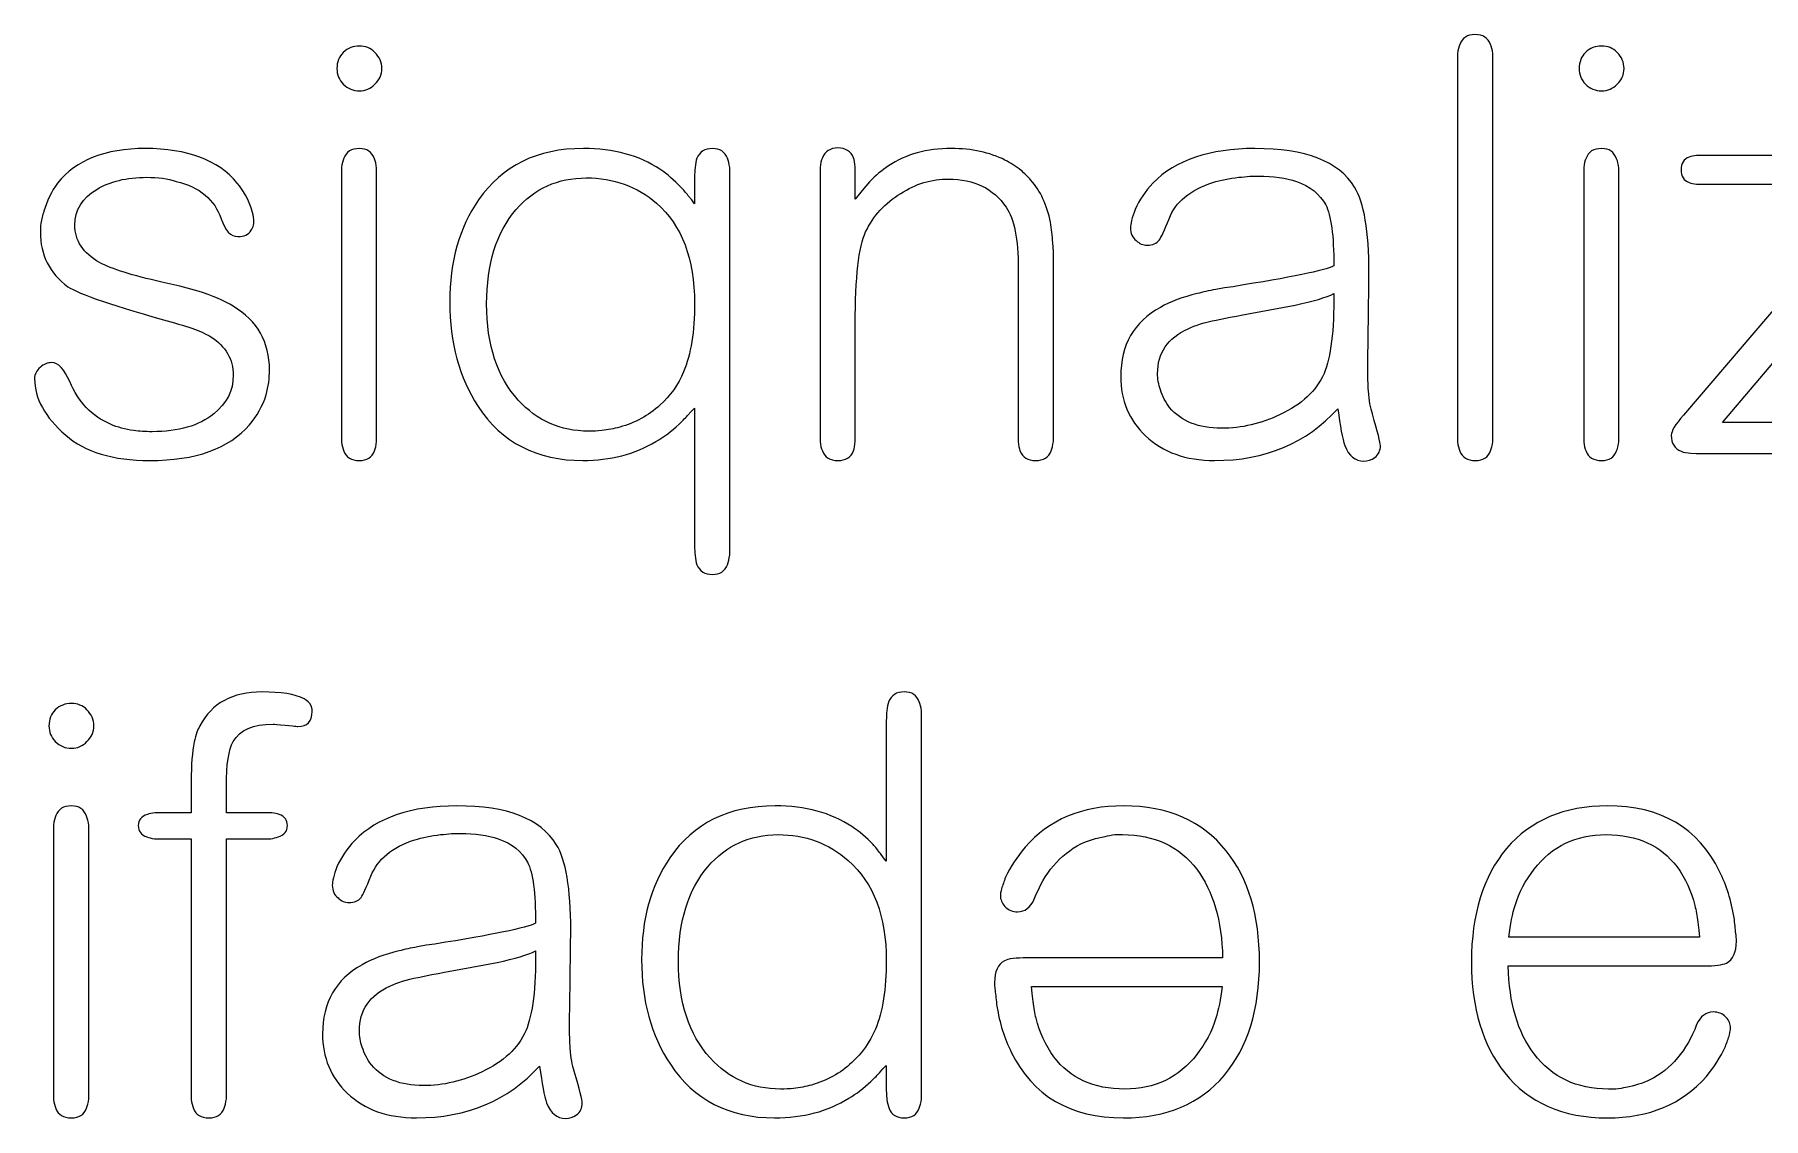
# Model space of a CAD drawing. Header units: centimetres. Extents: x -18.6 to 18.8, y -13 to 11.8.
# Drawn here: x 2.371 to 3.718, y 4.192 to 5.037 of the extents above; entities that cross this region are included whole.
import ezdxf

# ---------------------------------------------------------------- set-up
doc = ezdxf.new("R2010")
doc.units = ezdxf.units.CM
doc.header["$MEASUREMENT"] = 0
doc.layers.add('Layer 1', color=7, linetype='Continuous')

msp = doc.modelspace()

# ---------------------------------------------------------------- linework, layer by layer
at = {"layer": 'Layer 1', "color": 250}
for points, knots in [([(2.6415, 5.01072), (2.6415, 5.00593), (2.6397, 5.00189), (2.63611, 4.9986), (2.63282, 4.99501), (2.62878, 4.99321), (2.62399, 4.99321), (2.61921, 4.99321), (2.61502, 4.99501), (2.61143, 4.9986), (2.60813, 5.00189), (2.60649, 5.00593), (2.60649, 5.01072), (2.60649, 5.0158), (2.60813, 5.01999), (2.61143, 5.02329), (2.61502, 5.02658), (2.61921, 5.02822), (2.62399, 5.02822), (2.62878, 5.02822), (2.63282, 5.02658), (2.63611, 5.02329), (2.6397, 5.01969), (2.6415, 5.01551), (2.6415, 5.01072)], [0, 0, 0, 0, 0.125, 0.125, 0.125, 0.25, 0.25, 0.25, 0.375, 0.375, 0.375, 0.5, 0.5, 0.5, 0.625, 0.625, 0.625, 0.75, 0.75, 0.75, 0.875, 0.875, 0.875, 1, 1, 1, 1]), ([(3.50735, 4.71986), (3.50705, 4.71686), (3.50645, 4.71447), (3.50555, 4.71267), (3.50376, 4.70759), (3.49987, 4.70504), (3.49388, 4.70504), (3.4876, 4.70504), (3.48356, 4.70744), (3.48177, 4.71223), (3.48087, 4.71432), (3.48027, 4.71671), (3.47997, 4.71941), (3.47997, 4.71941), (3.47997, 5.02239), (3.47997, 5.02239), (3.48027, 5.02538), (3.48087, 5.02777), (3.48177, 5.02957), (3.48356, 5.03466), (3.48745, 5.0372), (3.49344, 5.0372), (3.49972, 5.0372), (3.50376, 5.03466), (3.50555, 5.02957), (3.50645, 5.02777), (3.50705, 5.02538), (3.50735, 5.02239), (3.50735, 5.02239), (3.50735, 4.71986), (3.50735, 4.71986)], [0, 0, 0, 0, 0.1, 0.1, 0.1, 0.2, 0.2, 0.2, 0.3, 0.3, 0.3, 0.4, 0.4, 0.4, 0.5, 0.5, 0.5, 0.6, 0.6, 0.6, 0.7, 0.7, 0.7, 0.8, 0.8, 0.8, 0.9, 0.9, 0.9, 1, 1, 1, 1]), ([(3.60969, 5.01072), (3.60969, 5.00593), (3.60789, 5.00189), (3.6043, 4.9986), (3.60101, 4.99501), (3.59697, 4.99321), (3.59218, 4.99321), (3.5874, 4.99321), (3.58321, 4.99501), (3.57962, 4.9986), (3.57632, 5.00189), (3.57468, 5.00593), (3.57468, 5.01072), (3.57468, 5.0158), (3.57632, 5.01999), (3.57962, 5.02329), (3.58321, 5.02658), (3.5874, 5.02822), (3.59218, 5.02822), (3.59697, 5.02822), (3.60101, 5.02658), (3.6043, 5.02329), (3.60789, 5.01969), (3.60969, 5.01551), (3.60969, 5.01072)], [0, 0, 0, 0, 0.125, 0.125, 0.125, 0.25, 0.25, 0.25, 0.375, 0.375, 0.375, 0.5, 0.5, 0.5, 0.625, 0.625, 0.625, 0.75, 0.75, 0.75, 0.875, 0.875, 0.875, 1, 1, 1, 1]), ([(2.55397, 4.77551), (2.55397, 4.76923), (2.55307, 4.7628), (2.55128, 4.75621), (2.54859, 4.74754), (2.54425, 4.73976), (2.53826, 4.73287), (2.5224, 4.71432), (2.49652, 4.70504), (2.46061, 4.70504), (2.43188, 4.70504), (2.41004, 4.71163), (2.39508, 4.72479), (2.37892, 4.73886), (2.37084, 4.75352), (2.37084, 4.76878), (2.37084, 4.77237), (2.37233, 4.77537), (2.37533, 4.77776), (2.37802, 4.78015), (2.38101, 4.78135), (2.3843, 4.78135), (2.38939, 4.78135), (2.39403, 4.77641), (2.39822, 4.76654), (2.4048, 4.75068), (2.41542, 4.73961), (2.43009, 4.73332), (2.43547, 4.73093), (2.44146, 4.72928), (2.44804, 4.72838), (2.45253, 4.72779), (2.45732, 4.72749), (2.4624, 4.72749), (2.48305, 4.72749), (2.49906, 4.73212), (2.51043, 4.7414), (2.52061, 4.74948), (2.52569, 4.75951), (2.52569, 4.77147), (2.52569, 4.78404), (2.51986, 4.79407), (2.50819, 4.80155), (2.504, 4.80394), (2.49906, 4.80619), (2.49338, 4.80828), (2.49338, 4.80828), (2.48619, 4.81053), (2.48619, 4.81053), (2.48619, 4.81053), (2.48305, 4.81142), (2.48305, 4.81142), (2.48305, 4.81142), (2.47991, 4.81232), (2.47991, 4.81232), (2.43263, 4.82549), (2.40495, 4.83491), (2.39687, 4.8406), (2.38251, 4.85107), (2.37533, 4.86529), (2.37533, 4.88324), (2.37533, 4.88534), (2.37548, 4.88758), (2.37578, 4.88997), (2.37637, 4.89327), (2.37712, 4.89641), (2.37802, 4.8994), (2.38041, 4.90748), (2.384, 4.91481), (2.38879, 4.92139), (2.40316, 4.93935), (2.4259, 4.94833), (2.45702, 4.94833), (2.48994, 4.94833), (2.51387, 4.93935), (2.52884, 4.92139), (2.53362, 4.91541), (2.53721, 4.90898), (2.53961, 4.90209), (2.54051, 4.8997), (2.54111, 4.89731), (2.5414, 4.89491), (2.5414, 4.89491), (2.54185, 4.89267), (2.54185, 4.89267), (2.54185, 4.89267), (2.54185, 4.88997), (2.54185, 4.88997), (2.54185, 4.88997), (2.5414, 4.88863), (2.5414, 4.88863), (2.54111, 4.88713), (2.54051, 4.88578), (2.53961, 4.88459), (2.53751, 4.8813), (2.53407, 4.87965), (2.52929, 4.87965), (2.5236, 4.87965), (2.51926, 4.88429), (2.51627, 4.89356), (2.51118, 4.90853), (2.49951, 4.91825), (2.48126, 4.92274), (2.47467, 4.92484), (2.46704, 4.92588), (2.45837, 4.92588), (2.44251, 4.92588), (2.42949, 4.92274), (2.41931, 4.91646), (2.40794, 4.90957), (2.40226, 4.9003), (2.40226, 4.88863), (2.40226, 4.87636), (2.40869, 4.86663), (2.42156, 4.85945), (2.43084, 4.85436), (2.44699, 4.84928), (2.47004, 4.84419), (2.47004, 4.84419), (2.48395, 4.84105), (2.48395, 4.84105), (2.48395, 4.84105), (2.49831, 4.83701), (2.49831, 4.83701), (2.50939, 4.83372), (2.51851, 4.82983), (2.52569, 4.82534), (2.54455, 4.81397), (2.55397, 4.79736), (2.55397, 4.77551)], [0, 0, 0, 0, 0.0232558, 0.0232558, 0.0232558, 0.0465116, 0.0465116, 0.0465116, 0.0697674, 0.0697674, 0.0697674, 0.0930233, 0.0930233, 0.0930233, 0.1162791, 0.1162791, 0.1162791, 0.1395349, 0.1395349, 0.1395349, 0.1627907, 0.1627907, 0.1627907, 0.1860465, 0.1860465, 0.1860465, 0.2093023, 0.2093023, 0.2093023, 0.2325581, 0.2325581, 0.2325581, 0.255814, 0.255814, 0.255814, 0.2790698, 0.2790698, 0.2790698, 0.3023256, 0.3023256, 0.3023256, 0.3255814, 0.3255814, 0.3255814, 0.3488372, 0.3488372, 0.3488372, 0.372093, 0.372093, 0.372093, 0.3953488, 0.3953488, 0.3953488, 0.4186047, 0.4186047, 0.4186047, 0.4418605, 0.4418605, 0.4418605, 0.4651163, 0.4651163, 0.4651163, 0.4883721, 0.4883721, 0.4883721, 0.5116279, 0.5116279, 0.5116279, 0.5348837, 0.5348837, 0.5348837, 0.5581395, 0.5581395, 0.5581395, 0.5813953, 0.5813953, 0.5813953, 0.6046512, 0.6046512, 0.6046512, 0.627907, 0.627907, 0.627907, 0.6511628, 0.6511628, 0.6511628, 0.6744186, 0.6744186, 0.6744186, 0.6976744, 0.6976744, 0.6976744, 0.7209302, 0.7209302, 0.7209302, 0.744186, 0.744186, 0.744186, 0.7674419, 0.7674419, 0.7674419, 0.7906977, 0.7906977, 0.7906977, 0.8139535, 0.8139535, 0.8139535, 0.8372093, 0.8372093, 0.8372093, 0.8604651, 0.8604651, 0.8604651, 0.8837209, 0.8837209, 0.8837209, 0.9069767, 0.9069767, 0.9069767, 0.9302326, 0.9302326, 0.9302326, 0.9534884, 0.9534884, 0.9534884, 0.9767442, 0.9767442, 0.9767442, 1, 1, 1, 1]), ([(2.63746, 4.71986), (2.63716, 4.71686), (2.63656, 4.71447), (2.63566, 4.71267), (2.63387, 4.70759), (2.62998, 4.70504), (2.62399, 4.70504), (2.61771, 4.70504), (2.61367, 4.70744), (2.61188, 4.71223), (2.61098, 4.71432), (2.61038, 4.71671), (2.61008, 4.71941), (2.61008, 4.71941), (2.61008, 4.93351), (2.61008, 4.93351), (2.61038, 4.93651), (2.61098, 4.9389), (2.61188, 4.9407), (2.61367, 4.94578), (2.61771, 4.94833), (2.62399, 4.94833), (2.62998, 4.94833), (2.63387, 4.94563), (2.63566, 4.94025), (2.63656, 4.93845), (2.63716, 4.93606), (2.63746, 4.93306), (2.63746, 4.93306), (2.63746, 4.71986), (2.63746, 4.71986)], [0, 0, 0, 0, 0.1, 0.1, 0.1, 0.2, 0.2, 0.2, 0.3, 0.3, 0.3, 0.4, 0.4, 0.4, 0.5, 0.5, 0.5, 0.6, 0.6, 0.6, 0.7, 0.7, 0.7, 0.8, 0.8, 0.8, 0.9, 0.9, 0.9, 1, 1, 1, 1]), ([(2.88523, 4.92543), (2.88523, 4.92873), (2.88538, 4.93142), (2.88568, 4.93351), (2.88598, 4.93651), (2.88643, 4.9389), (2.88703, 4.9407), (2.88912, 4.94578), (2.89316, 4.94833), (2.89915, 4.94833), (2.90513, 4.94833), (2.90902, 4.94578), (2.91082, 4.9407), (2.91171, 4.9389), (2.91231, 4.93651), (2.91261, 4.93351), (2.91261, 4.93351), (2.91261, 4.63143), (2.91261, 4.63143), (2.91231, 4.62844), (2.91171, 4.62589), (2.91082, 4.6238), (2.90902, 4.61871), (2.90513, 4.61617), (2.89915, 4.61617), (2.89316, 4.61617), (2.88912, 4.61871), (2.88703, 4.6238), (2.88643, 4.6256), (2.88598, 4.62799), (2.88568, 4.63098), (2.88538, 4.63308), (2.88523, 4.63577), (2.88523, 4.63906), (2.88523, 4.63906), (2.88523, 4.74589), (2.88523, 4.74589), (2.88523, 4.74589), (2.88254, 4.7432), (2.88254, 4.7432), (2.88254, 4.7432), (2.87984, 4.74005), (2.87984, 4.74005), (2.87745, 4.73766), (2.87521, 4.73542), (2.87311, 4.73332), (2.86743, 4.72794), (2.86144, 4.72345), (2.85516, 4.71986), (2.8387, 4.70998), (2.8197, 4.70504), (2.79815, 4.70504), (2.76224, 4.70504), (2.73501, 4.71911), (2.71646, 4.74724), (2.7018, 4.76968), (2.69447, 4.79676), (2.69447, 4.82848), (2.69447, 4.8602), (2.70195, 4.88683), (2.71691, 4.90838), (2.73546, 4.93501), (2.76269, 4.94833), (2.7986, 4.94833), (2.82224, 4.94833), (2.84214, 4.94294), (2.8583, 4.93217), (2.86398, 4.92828), (2.86937, 4.92364), (2.87446, 4.91825), (2.87655, 4.91616), (2.8785, 4.91391), (2.88029, 4.91152), (2.88029, 4.91152), (2.88299, 4.90838), (2.88299, 4.90838), (2.88299, 4.90838), (2.88523, 4.90524), (2.88523, 4.90524), (2.88523, 4.90524), (2.88523, 4.92543), (2.88523, 4.92543)], [0, 0, 0, 0, 0.037037, 0.037037, 0.037037, 0.0740741, 0.0740741, 0.0740741, 0.1111111, 0.1111111, 0.1111111, 0.1481481, 0.1481481, 0.1481481, 0.1851852, 0.1851852, 0.1851852, 0.2222222, 0.2222222, 0.2222222, 0.2592593, 0.2592593, 0.2592593, 0.2962963, 0.2962963, 0.2962963, 0.3333333, 0.3333333, 0.3333333, 0.3703704, 0.3703704, 0.3703704, 0.4074074, 0.4074074, 0.4074074, 0.4444444, 0.4444444, 0.4444444, 0.4814815, 0.4814815, 0.4814815, 0.5185185, 0.5185185, 0.5185185, 0.5555556, 0.5555556, 0.5555556, 0.5925926, 0.5925926, 0.5925926, 0.6296296, 0.6296296, 0.6296296, 0.6666667, 0.6666667, 0.6666667, 0.7037037, 0.7037037, 0.7037037, 0.7407407, 0.7407407, 0.7407407, 0.7777778, 0.7777778, 0.7777778, 0.8148148, 0.8148148, 0.8148148, 0.8518519, 0.8518519, 0.8518519, 0.8888889, 0.8888889, 0.8888889, 0.9259259, 0.9259259, 0.9259259, 0.962963, 0.962963, 0.962963, 1, 1, 1, 1]), ([(3.16487, 4.71986), (3.16457, 4.71686), (3.16397, 4.71447), (3.16308, 4.71267), (3.16128, 4.70759), (3.15724, 4.70504), (3.15096, 4.70504), (3.14497, 4.70504), (3.14093, 4.70759), (3.13884, 4.71267), (3.13824, 4.71447), (3.13779, 4.71686), (3.13749, 4.71986), (3.13749, 4.71986), (3.13749, 4.85496), (3.13749, 4.85496), (3.13749, 4.87771), (3.13435, 4.89356), (3.12807, 4.90254), (3.11819, 4.9172), (3.10323, 4.92454), (3.08318, 4.92454), (3.07001, 4.92454), (3.05759, 4.9208), (3.04592, 4.91331), (3.03365, 4.90583), (3.02453, 4.89581), (3.01854, 4.88324), (3.01316, 4.87187), (3.01046, 4.84793), (3.01046, 4.81142), (3.01046, 4.81142), (3.01046, 4.71986), (3.01046, 4.71986), (3.01016, 4.71686), (3.00972, 4.71447), (3.00912, 4.71267), (3.00702, 4.70759), (3.00298, 4.70504), (2.997, 4.70504), (2.99071, 4.70504), (2.98667, 4.70759), (2.98488, 4.71267), (2.98398, 4.71447), (2.98338, 4.71686), (2.98308, 4.71986), (2.98308, 4.71986), (2.98308, 4.93351), (2.98308, 4.93351), (2.98338, 4.93651), (2.98398, 4.93905), (2.98488, 4.94114), (2.98697, 4.94623), (2.99101, 4.94877), (2.997, 4.94877), (3.00298, 4.94877), (3.00702, 4.94623), (3.00912, 4.94114), (3.00972, 4.93935), (3.01016, 4.93695), (3.01046, 4.93396), (3.01046, 4.93396), (3.01046, 4.90883), (3.01046, 4.90883), (3.01046, 4.90883), (3.01585, 4.91556), (3.01585, 4.91556), (3.01585, 4.91556), (3.02169, 4.92229), (3.02169, 4.92229), (3.02647, 4.92738), (3.03141, 4.93157), (3.0365, 4.93486), (3.04996, 4.94384), (3.06627, 4.94833), (3.08542, 4.94833), (3.10128, 4.94833), (3.1152, 4.94533), (3.12717, 4.93935), (3.13166, 4.93695), (3.13585, 4.93426), (3.13974, 4.93127), (3.14243, 4.92888), (3.14497, 4.92633), (3.14737, 4.92364), (3.15485, 4.91526), (3.15993, 4.90434), (3.16263, 4.89087), (3.16353, 4.88578), (3.16412, 4.8804), (3.16442, 4.87471), (3.16442, 4.87471), (3.16487, 4.86798), (3.16487, 4.86798), (3.16487, 4.86798), (3.16487, 4.71986), (3.16487, 4.71986)], [0, 0, 0, 0, 0.03125, 0.03125, 0.03125, 0.0625, 0.0625, 0.0625, 0.09375, 0.09375, 0.09375, 0.125, 0.125, 0.125, 0.15625, 0.15625, 0.15625, 0.1875, 0.1875, 0.1875, 0.21875, 0.21875, 0.21875, 0.25, 0.25, 0.25, 0.28125, 0.28125, 0.28125, 0.3125, 0.3125, 0.3125, 0.34375, 0.34375, 0.34375, 0.375, 0.375, 0.375, 0.40625, 0.40625, 0.40625, 0.4375, 0.4375, 0.4375, 0.46875, 0.46875, 0.46875, 0.5, 0.5, 0.5, 0.53125, 0.53125, 0.53125, 0.5625, 0.5625, 0.5625, 0.59375, 0.59375, 0.59375, 0.625, 0.625, 0.625, 0.65625, 0.65625, 0.65625, 0.6875, 0.6875, 0.6875, 0.71875, 0.71875, 0.71875, 0.75, 0.75, 0.75, 0.78125, 0.78125, 0.78125, 0.8125, 0.8125, 0.8125, 0.84375, 0.84375, 0.84375, 0.875, 0.875, 0.875, 0.90625, 0.90625, 0.90625, 0.9375, 0.9375, 0.9375, 0.96875, 0.96875, 0.96875, 1, 1, 1, 1]), ([(3.38347, 4.85676), (3.38347, 4.8804), (3.38137, 4.89626), (3.37718, 4.90434), (3.37269, 4.91272), (3.36506, 4.91885), (3.35429, 4.92274), (3.34621, 4.92543), (3.33634, 4.92678), (3.32467, 4.92678), (3.32467, 4.92678), (3.31793, 4.92678), (3.31793, 4.92678), (3.31524, 4.92648), (3.3124, 4.92618), (3.3094, 4.92588), (3.30192, 4.92499), (3.29519, 4.92364), (3.28921, 4.92184), (3.27155, 4.91616), (3.26018, 4.90673), (3.25509, 4.89356), (3.2515, 4.88459), (3.24896, 4.87905), (3.24746, 4.87696), (3.24537, 4.87426), (3.24222, 4.87292), (3.23804, 4.87292), (3.23474, 4.87292), (3.2319, 4.87411), (3.22951, 4.87651), (3.22651, 4.8789), (3.22502, 4.88219), (3.22502, 4.88638), (3.22502, 4.88788), (3.22532, 4.88982), (3.22592, 4.89222), (3.22651, 4.89491), (3.22741, 4.89775), (3.22861, 4.90075), (3.2319, 4.90823), (3.23654, 4.91511), (3.24252, 4.92139), (3.26018, 4.93935), (3.28666, 4.94833), (3.32197, 4.94833), (3.36147, 4.94833), (3.38736, 4.9383), (3.39962, 4.91825), (3.40711, 4.90628), (3.41085, 4.88399), (3.41085, 4.85137), (3.41085, 4.84748), (3.4107, 4.83506), (3.4104, 4.81412), (3.4101, 4.79317), (3.40995, 4.7809), (3.40995, 4.77731), (3.40995, 4.77043), (3.4101, 4.76444), (3.4104, 4.75936), (3.411, 4.75187), (3.41204, 4.74589), (3.41354, 4.7414), (3.41773, 4.72704), (3.41982, 4.71881), (3.41982, 4.71671), (3.41982, 4.71282), (3.41833, 4.70968), (3.41533, 4.70729), (3.41264, 4.70549), (3.4098, 4.70459), (3.40681, 4.70459), (3.40022, 4.70459), (3.39529, 4.70863), (3.39199, 4.71671), (3.3902, 4.7221), (3.3884, 4.73168), (3.38661, 4.74544), (3.36207, 4.71851), (3.33005, 4.70504), (3.29055, 4.70504), (3.26811, 4.70504), (3.25015, 4.71148), (3.23669, 4.72434), (3.22382, 4.73661), (3.21739, 4.75202), (3.21739, 4.77058), (3.21739, 4.79511), (3.22771, 4.81307), (3.24836, 4.82444), (3.25614, 4.82893), (3.26571, 4.83252), (3.27709, 4.83521), (3.28128, 4.83641), (3.28606, 4.83746), (3.29145, 4.83836), (3.29145, 4.83836), (3.29818, 4.8397), (3.29818, 4.8397), (3.29818, 4.8397), (3.30492, 4.8406), (3.30492, 4.8406), (3.3501, 4.84778), (3.37628, 4.85317), (3.38347, 4.85676)], [0, 0, 0, 0, 0.0285714, 0.0285714, 0.0285714, 0.0571429, 0.0571429, 0.0571429, 0.0857143, 0.0857143, 0.0857143, 0.1142857, 0.1142857, 0.1142857, 0.1428571, 0.1428571, 0.1428571, 0.1714286, 0.1714286, 0.1714286, 0.2, 0.2, 0.2, 0.2285714, 0.2285714, 0.2285714, 0.2571429, 0.2571429, 0.2571429, 0.2857143, 0.2857143, 0.2857143, 0.3142857, 0.3142857, 0.3142857, 0.3428571, 0.3428571, 0.3428571, 0.3714286, 0.3714286, 0.3714286, 0.4, 0.4, 0.4, 0.4285714, 0.4285714, 0.4285714, 0.4571429, 0.4571429, 0.4571429, 0.4857143, 0.4857143, 0.4857143, 0.5142857, 0.5142857, 0.5142857, 0.5428571, 0.5428571, 0.5428571, 0.5714286, 0.5714286, 0.5714286, 0.6, 0.6, 0.6, 0.6285714, 0.6285714, 0.6285714, 0.6571429, 0.6571429, 0.6571429, 0.6857143, 0.6857143, 0.6857143, 0.7142857, 0.7142857, 0.7142857, 0.7428571, 0.7428571, 0.7428571, 0.7714286, 0.7714286, 0.7714286, 0.8, 0.8, 0.8, 0.8285714, 0.8285714, 0.8285714, 0.8571429, 0.8571429, 0.8571429, 0.8857143, 0.8857143, 0.8857143, 0.9142857, 0.9142857, 0.9142857, 0.9428571, 0.9428571, 0.9428571, 0.9714286, 0.9714286, 0.9714286, 1, 1, 1, 1]), ([(3.60565, 4.71986), (3.60535, 4.71686), (3.60475, 4.71447), (3.60385, 4.71267), (3.60206, 4.70759), (3.59817, 4.70504), (3.59218, 4.70504), (3.5859, 4.70504), (3.58186, 4.70744), (3.58007, 4.71223), (3.57917, 4.71432), (3.57857, 4.71671), (3.57827, 4.71941), (3.57827, 4.71941), (3.57827, 4.93351), (3.57827, 4.93351), (3.57857, 4.93651), (3.57917, 4.9389), (3.58007, 4.9407), (3.58186, 4.94578), (3.5859, 4.94833), (3.59218, 4.94833), (3.59817, 4.94833), (3.60206, 4.94563), (3.60385, 4.94025), (3.60475, 4.93845), (3.60535, 4.93606), (3.60565, 4.93306), (3.60565, 4.93306), (3.60565, 4.71986), (3.60565, 4.71986)], [0, 0, 0, 0, 0.1, 0.1, 0.1, 0.2, 0.2, 0.2, 0.3, 0.3, 0.3, 0.4, 0.4, 0.4, 0.5, 0.5, 0.5, 0.6, 0.6, 0.6, 0.7, 0.7, 0.7, 0.8, 0.8, 0.8, 0.9, 0.9, 0.9, 1, 1, 1, 1]), ([(3.66625, 4.9205), (3.66385, 4.9208), (3.66191, 4.92124), (3.66041, 4.92184), (3.65622, 4.92334), (3.65413, 4.92663), (3.65413, 4.93172), (3.65413, 4.93681), (3.65622, 4.9401), (3.66041, 4.94159), (3.66191, 4.94219), (3.66385, 4.94264), (3.66625, 4.94294), (3.66625, 4.94294), (3.82245, 4.94294), (3.82245, 4.94294), (3.83352, 4.94294), (3.84055, 4.94144), (3.84355, 4.93845), (3.84504, 4.93725), (3.84624, 4.93576), (3.84714, 4.93396), (3.84774, 4.93217), (3.84803, 4.93052), (3.84803, 4.92902), (3.84803, 4.92603), (3.84459, 4.92065), (3.83771, 4.91287), (3.83771, 4.91287), (3.68644, 4.73467), (3.68644, 4.73467), (3.68644, 4.73467), (3.84085, 4.73467), (3.84085, 4.73467), (3.84085, 4.73467), (3.84759, 4.73422), (3.84759, 4.73422), (3.85028, 4.73422), (3.85252, 4.73377), (3.85432, 4.73287), (3.85851, 4.73108), (3.8606, 4.72764), (3.8606, 4.72255), (3.8606, 4.71716), (3.85851, 4.71357), (3.85432, 4.71178), (3.85252, 4.71118), (3.85028, 4.71073), (3.84759, 4.71043), (3.84759, 4.71043), (3.6658, 4.71043), (3.6658, 4.71043), (3.6658, 4.71043), (3.66176, 4.71088), (3.66176, 4.71088), (3.65877, 4.71088), (3.65622, 4.71133), (3.65413, 4.71223), (3.64904, 4.71432), (3.6465, 4.71851), (3.6465, 4.72479), (3.6465, 4.72779), (3.64964, 4.73302), (3.65592, 4.7405), (3.65592, 4.7405), (3.80988, 4.9205), (3.80988, 4.9205), (3.80988, 4.9205), (3.66625, 4.9205), (3.66625, 4.9205)], [0, 0, 0, 0, 0.0434783, 0.0434783, 0.0434783, 0.0869565, 0.0869565, 0.0869565, 0.1304348, 0.1304348, 0.1304348, 0.173913, 0.173913, 0.173913, 0.2173913, 0.2173913, 0.2173913, 0.2608696, 0.2608696, 0.2608696, 0.3043478, 0.3043478, 0.3043478, 0.3478261, 0.3478261, 0.3478261, 0.3913043, 0.3913043, 0.3913043, 0.4347826, 0.4347826, 0.4347826, 0.4782609, 0.4782609, 0.4782609, 0.5217391, 0.5217391, 0.5217391, 0.5652174, 0.5652174, 0.5652174, 0.6086957, 0.6086957, 0.6086957, 0.6521739, 0.6521739, 0.6521739, 0.6956522, 0.6956522, 0.6956522, 0.7391304, 0.7391304, 0.7391304, 0.7826087, 0.7826087, 0.7826087, 0.826087, 0.826087, 0.826087, 0.8695652, 0.8695652, 0.8695652, 0.9130435, 0.9130435, 0.9130435, 0.9565217, 0.9565217, 0.9565217, 1, 1, 1, 1]), ([(2.72319, 4.82713), (2.72319, 4.79511), (2.73142, 4.77013), (2.74788, 4.75217), (2.76254, 4.73602), (2.7808, 4.72794), (2.80264, 4.72794), (2.80623, 4.72794), (2.80967, 4.72809), (2.81296, 4.72838), (2.81775, 4.72898), (2.82239, 4.72988), (2.82688, 4.73108), (2.83885, 4.73437), (2.84932, 4.74005), (2.8583, 4.74813), (2.86638, 4.75562), (2.87251, 4.76429), (2.8767, 4.77417), (2.88239, 4.78793), (2.88523, 4.80574), (2.88523, 4.82758), (2.88523, 4.86229), (2.87536, 4.88833), (2.85561, 4.90568), (2.84034, 4.91885), (2.82209, 4.92543), (2.80085, 4.92543), (2.7787, 4.92543), (2.76045, 4.9172), (2.74608, 4.90075), (2.73082, 4.88279), (2.72319, 4.85825), (2.72319, 4.82713)], [0, 0, 0, 0, 0.0909091, 0.0909091, 0.0909091, 0.1818182, 0.1818182, 0.1818182, 0.2727273, 0.2727273, 0.2727273, 0.3636364, 0.3636364, 0.3636364, 0.4545455, 0.4545455, 0.4545455, 0.5454545, 0.5454545, 0.5454545, 0.6363636, 0.6363636, 0.6363636, 0.7272727, 0.7272727, 0.7272727, 0.8181818, 0.8181818, 0.8181818, 0.9090909, 0.9090909, 0.9090909, 1, 1, 1, 1]), ([(3.38347, 4.83521), (3.37748, 4.83222), (3.36746, 4.82923), (3.35339, 4.82624), (3.35339, 4.82624), (3.34352, 4.82444), (3.34352, 4.82444), (3.34352, 4.82444), (3.33364, 4.82264), (3.33364, 4.82264), (3.33364, 4.82264), (3.31255, 4.81861), (3.31255, 4.81861), (3.31255, 4.81861), (3.30761, 4.81771), (3.30761, 4.81771), (3.30761, 4.81771), (3.30267, 4.81681), (3.30267, 4.81681), (3.30267, 4.81681), (3.2919, 4.81457), (3.2919, 4.81457), (3.28292, 4.81277), (3.27559, 4.81053), (3.2699, 4.80783), (3.25404, 4.80065), (3.24611, 4.78898), (3.24611, 4.77282), (3.24611, 4.76863), (3.24686, 4.76444), (3.24836, 4.76025), (3.24986, 4.75517), (3.25225, 4.75053), (3.25554, 4.74634), (3.26452, 4.73557), (3.27798, 4.73018), (3.29594, 4.73018), (3.3115, 4.73018), (3.32676, 4.73377), (3.34172, 4.74095), (3.35848, 4.74873), (3.36985, 4.75936), (3.37584, 4.77282), (3.38122, 4.78569), (3.38376, 4.80649), (3.38347, 4.83521)], [0, 0, 0, 0, 0.0666667, 0.0666667, 0.0666667, 0.1333333, 0.1333333, 0.1333333, 0.2, 0.2, 0.2, 0.2666667, 0.2666667, 0.2666667, 0.3333333, 0.3333333, 0.3333333, 0.4, 0.4, 0.4, 0.4666667, 0.4666667, 0.4666667, 0.5333333, 0.5333333, 0.5333333, 0.6, 0.6, 0.6, 0.6666667, 0.6666667, 0.6666667, 0.7333333, 0.7333333, 0.7333333, 0.8, 0.8, 0.8, 0.8666667, 0.8666667, 0.8666667, 0.9333333, 0.9333333, 0.9333333, 1, 1, 1, 1]), ([(2.41707, 4.49812), (2.41707, 4.49333), (2.41527, 4.48929), (2.41168, 4.486), (2.40839, 4.48241), (2.40435, 4.48061), (2.39956, 4.48061), (2.39478, 4.48061), (2.39059, 4.48241), (2.387, 4.486), (2.3837, 4.48929), (2.38206, 4.49333), (2.38206, 4.49812), (2.38206, 4.5032), (2.3837, 4.50739), (2.387, 4.51069), (2.39059, 4.51398), (2.39478, 4.51562), (2.39956, 4.51562), (2.40435, 4.51562), (2.40839, 4.51398), (2.41168, 4.51069), (2.41527, 4.50709), (2.41707, 4.50291), (2.41707, 4.49812)], [0, 0, 0, 0, 0.125, 0.125, 0.125, 0.25, 0.25, 0.25, 0.375, 0.375, 0.375, 0.5, 0.5, 0.5, 0.625, 0.625, 0.625, 0.75, 0.75, 0.75, 0.875, 0.875, 0.875, 1, 1, 1, 1]), ([(2.49293, 4.45503), (2.49293, 4.46759), (2.49368, 4.47777), (2.49517, 4.48555), (2.49577, 4.48824), (2.49652, 4.49079), (2.49742, 4.49318), (2.49801, 4.49498), (2.49876, 4.49662), (2.49966, 4.49812), (2.50894, 4.51577), (2.5251, 4.5246), (2.54814, 4.5246), (2.5628, 4.5246), (2.57372, 4.5228), (2.5809, 4.51921), (2.5833, 4.51802), (2.58509, 4.51622), (2.58629, 4.51383), (2.58629, 4.51383), (2.58719, 4.51113), (2.58719, 4.51113), (2.58719, 4.51113), (2.58719, 4.50934), (2.58719, 4.50934), (2.58719, 4.50156), (2.58345, 4.49767), (2.57597, 4.49767), (2.57537, 4.49767), (2.57402, 4.49782), (2.57193, 4.49812), (2.57193, 4.49812), (2.56609, 4.49857), (2.56609, 4.49857), (2.5607, 4.49916), (2.55756, 4.49946), (2.55667, 4.49946), (2.5411, 4.49946), (2.53078, 4.49498), (2.52569, 4.486), (2.5221, 4.47971), (2.52031, 4.46804), (2.52031, 4.45099), (2.52031, 4.45099), (2.52031, 4.43034), (2.52031, 4.43034), (2.52031, 4.43034), (2.55577, 4.43034), (2.55577, 4.43034), (2.55786, 4.43004), (2.55981, 4.42959), (2.5616, 4.42899), (2.56579, 4.4275), (2.56789, 4.42465), (2.56789, 4.42046), (2.56789, 4.41598), (2.56549, 4.41298), (2.5607, 4.41149), (2.55891, 4.41089), (2.55696, 4.41044), (2.55487, 4.41014), (2.55487, 4.41014), (2.52031, 4.41014), (2.52031, 4.41014), (2.52031, 4.41014), (2.52031, 4.20726), (2.52031, 4.20726), (2.52001, 4.20426), (2.51941, 4.20187), (2.51851, 4.20007), (2.51672, 4.19499), (2.51283, 4.19244), (2.50684, 4.19244), (2.50056, 4.19244), (2.49652, 4.19484), (2.49472, 4.19963), (2.49382, 4.20172), (2.49323, 4.20411), (2.49293, 4.20681), (2.49293, 4.20681), (2.49293, 4.41014), (2.49293, 4.41014), (2.49293, 4.41014), (2.4642, 4.41014), (2.4642, 4.41014), (2.46181, 4.41044), (2.45986, 4.41089), (2.45836, 4.41149), (2.45388, 4.41298), (2.45163, 4.41598), (2.45163, 4.42046), (2.45163, 4.42465), (2.45403, 4.4275), (2.45881, 4.42899), (2.46031, 4.42959), (2.46226, 4.43004), (2.46465, 4.43034), (2.46465, 4.43034), (2.49293, 4.43034), (2.49293, 4.43034), (2.49293, 4.43034), (2.49293, 4.45503), (2.49293, 4.45503)], [0, 0, 0, 0, 0.0294118, 0.0294118, 0.0294118, 0.0588235, 0.0588235, 0.0588235, 0.0882353, 0.0882353, 0.0882353, 0.1176471, 0.1176471, 0.1176471, 0.1470588, 0.1470588, 0.1470588, 0.1764706, 0.1764706, 0.1764706, 0.2058824, 0.2058824, 0.2058824, 0.2352941, 0.2352941, 0.2352941, 0.2647059, 0.2647059, 0.2647059, 0.2941176, 0.2941176, 0.2941176, 0.3235294, 0.3235294, 0.3235294, 0.3529412, 0.3529412, 0.3529412, 0.3823529, 0.3823529, 0.3823529, 0.4117647, 0.4117647, 0.4117647, 0.4411765, 0.4411765, 0.4411765, 0.4705882, 0.4705882, 0.4705882, 0.5, 0.5, 0.5, 0.5294118, 0.5294118, 0.5294118, 0.5588235, 0.5588235, 0.5588235, 0.5882353, 0.5882353, 0.5882353, 0.6176471, 0.6176471, 0.6176471, 0.6470588, 0.6470588, 0.6470588, 0.6764706, 0.6764706, 0.6764706, 0.7058824, 0.7058824, 0.7058824, 0.7352941, 0.7352941, 0.7352941, 0.7647059, 0.7647059, 0.7647059, 0.7941176, 0.7941176, 0.7941176, 0.8235294, 0.8235294, 0.8235294, 0.8529412, 0.8529412, 0.8529412, 0.8823529, 0.8823529, 0.8823529, 0.9117647, 0.9117647, 0.9117647, 0.9411765, 0.9411765, 0.9411765, 0.9705882, 0.9705882, 0.9705882, 1, 1, 1, 1]), ([(3.0347, 4.50216), (3.0347, 4.50545), (3.03485, 4.50799), (3.03515, 4.50979), (3.03545, 4.51278), (3.0359, 4.51517), (3.0365, 4.51697), (3.03859, 4.52206), (3.04263, 4.5246), (3.04862, 4.5246), (3.0546, 4.5246), (3.05849, 4.52206), (3.06029, 4.51697), (3.06118, 4.51517), (3.06178, 4.51278), (3.06208, 4.50979), (3.06208, 4.50979), (3.06208, 4.20726), (3.06208, 4.20726), (3.06178, 4.20426), (3.06118, 4.20187), (3.06029, 4.20007), (3.05849, 4.19499), (3.0546, 4.19244), (3.04862, 4.19244), (3.04263, 4.19244), (3.03874, 4.19484), (3.03695, 4.19963), (3.03605, 4.20172), (3.03545, 4.20411), (3.03515, 4.20681), (3.03515, 4.20681), (3.0347, 4.21489), (3.0347, 4.21489), (3.0347, 4.21489), (3.0347, 4.23329), (3.0347, 4.23329), (3.0347, 4.23329), (3.03201, 4.2306), (3.03201, 4.2306), (3.03201, 4.2306), (3.02931, 4.22745), (3.02931, 4.22745), (3.02692, 4.22506), (3.02468, 4.22282), (3.02258, 4.22072), (3.0172, 4.21563), (3.01151, 4.2113), (3.00552, 4.2077), (2.98907, 4.19753), (2.96977, 4.19244), (2.94762, 4.19244), (2.91201, 4.19244), (2.88493, 4.20636), (2.86638, 4.23419), (2.85142, 4.25663), (2.84394, 4.28386), (2.84394, 4.31588), (2.84394, 4.347), (2.85127, 4.37348), (2.86593, 4.39533), (2.88448, 4.42226), (2.91186, 4.43573), (2.94807, 4.43573), (2.97171, 4.43573), (2.99161, 4.43034), (3.00777, 4.41957), (3.01375, 4.41568), (3.01929, 4.41104), (3.02438, 4.40565), (3.02617, 4.40356), (3.02812, 4.40116), (3.03021, 4.39847), (3.03021, 4.39847), (3.03246, 4.39533), (3.03246, 4.39533), (3.03246, 4.39533), (3.0347, 4.39264), (3.0347, 4.39264), (3.0347, 4.39264), (3.0347, 4.50216), (3.0347, 4.50216)], [0, 0, 0, 0, 0.037037, 0.037037, 0.037037, 0.0740741, 0.0740741, 0.0740741, 0.1111111, 0.1111111, 0.1111111, 0.1481481, 0.1481481, 0.1481481, 0.1851852, 0.1851852, 0.1851852, 0.2222222, 0.2222222, 0.2222222, 0.2592593, 0.2592593, 0.2592593, 0.2962963, 0.2962963, 0.2962963, 0.3333333, 0.3333333, 0.3333333, 0.3703704, 0.3703704, 0.3703704, 0.4074074, 0.4074074, 0.4074074, 0.4444444, 0.4444444, 0.4444444, 0.4814815, 0.4814815, 0.4814815, 0.5185185, 0.5185185, 0.5185185, 0.5555556, 0.5555556, 0.5555556, 0.5925926, 0.5925926, 0.5925926, 0.6296296, 0.6296296, 0.6296296, 0.6666667, 0.6666667, 0.6666667, 0.7037037, 0.7037037, 0.7037037, 0.7407407, 0.7407407, 0.7407407, 0.7777778, 0.7777778, 0.7777778, 0.8148148, 0.8148148, 0.8148148, 0.8518519, 0.8518519, 0.8518519, 0.8888889, 0.8888889, 0.8888889, 0.9259259, 0.9259259, 0.9259259, 0.962963, 0.962963, 0.962963, 1, 1, 1, 1]), ([(2.41303, 4.20726), (2.41273, 4.20426), (2.41213, 4.20187), (2.41123, 4.20007), (2.40944, 4.19499), (2.40555, 4.19244), (2.39956, 4.19244), (2.39328, 4.19244), (2.38924, 4.19484), (2.38745, 4.19963), (2.38655, 4.20172), (2.38595, 4.20411), (2.38565, 4.20681), (2.38565, 4.20681), (2.38565, 4.42091), (2.38565, 4.42091), (2.38595, 4.42391), (2.38655, 4.4263), (2.38745, 4.4281), (2.38924, 4.43318), (2.39328, 4.43573), (2.39956, 4.43573), (2.40555, 4.43573), (2.40944, 4.43303), (2.41123, 4.42765), (2.41213, 4.42585), (2.41273, 4.42346), (2.41303, 4.42046), (2.41303, 4.42046), (2.41303, 4.20726), (2.41303, 4.20726)], [0, 0, 0, 0, 0.1, 0.1, 0.1, 0.2, 0.2, 0.2, 0.3, 0.3, 0.3, 0.4, 0.4, 0.4, 0.5, 0.5, 0.5, 0.6, 0.6, 0.6, 0.7, 0.7, 0.7, 0.8, 0.8, 0.8, 0.9, 0.9, 0.9, 1, 1, 1, 1]), ([(2.76135, 4.34416), (2.76135, 4.3678), (2.75925, 4.38366), (2.75506, 4.39174), (2.75057, 4.40012), (2.74294, 4.40625), (2.73217, 4.41014), (2.72409, 4.41283), (2.71422, 4.41418), (2.70255, 4.41418), (2.70255, 4.41418), (2.69581, 4.41418), (2.69581, 4.41418), (2.69312, 4.41388), (2.69028, 4.41358), (2.68728, 4.41328), (2.6798, 4.41239), (2.67307, 4.41104), (2.66709, 4.40924), (2.64943, 4.40356), (2.63806, 4.39413), (2.63297, 4.38096), (2.62938, 4.37199), (2.62684, 4.36645), (2.62534, 4.36436), (2.62325, 4.36166), (2.6201, 4.36032), (2.61592, 4.36032), (2.61262, 4.36032), (2.60978, 4.36151), (2.60739, 4.36391), (2.60439, 4.3663), (2.6029, 4.36959), (2.6029, 4.37378), (2.6029, 4.37528), (2.6032, 4.37722), (2.6038, 4.37962), (2.60439, 4.38231), (2.60529, 4.38515), (2.60649, 4.38815), (2.60978, 4.39563), (2.61442, 4.40251), (2.6204, 4.40879), (2.63806, 4.42675), (2.66454, 4.43573), (2.69985, 4.43573), (2.73935, 4.43573), (2.76524, 4.4257), (2.7775, 4.40565), (2.78499, 4.39368), (2.78873, 4.37139), (2.78873, 4.33877), (2.78873, 4.33488), (2.78858, 4.32246), (2.78828, 4.30152), (2.78798, 4.28057), (2.78783, 4.2683), (2.78783, 4.26471), (2.78783, 4.25783), (2.78798, 4.25184), (2.78828, 4.24676), (2.78888, 4.23927), (2.78992, 4.23329), (2.79142, 4.2288), (2.79561, 4.21444), (2.7977, 4.20621), (2.7977, 4.20411), (2.7977, 4.20022), (2.79621, 4.19708), (2.79321, 4.19469), (2.79052, 4.19289), (2.78768, 4.19199), (2.78469, 4.19199), (2.7781, 4.19199), (2.77317, 4.19603), (2.76987, 4.20411), (2.76808, 4.2095), (2.76628, 4.21908), (2.76449, 4.23284), (2.73995, 4.20591), (2.70793, 4.19244), (2.66843, 4.19244), (2.64599, 4.19244), (2.62803, 4.19888), (2.61457, 4.21174), (2.6017, 4.22401), (2.59527, 4.23942), (2.59527, 4.25798), (2.59527, 4.28251), (2.60559, 4.30047), (2.62624, 4.31184), (2.63402, 4.31633), (2.64359, 4.31992), (2.65497, 4.32261), (2.65916, 4.32381), (2.66394, 4.32486), (2.66933, 4.32576), (2.66933, 4.32576), (2.67606, 4.3271), (2.67606, 4.3271), (2.67606, 4.3271), (2.6828, 4.328), (2.6828, 4.328), (2.72798, 4.33518), (2.75416, 4.34057), (2.76135, 4.34416)], [0, 0, 0, 0, 0.0285714, 0.0285714, 0.0285714, 0.0571429, 0.0571429, 0.0571429, 0.0857143, 0.0857143, 0.0857143, 0.1142857, 0.1142857, 0.1142857, 0.1428571, 0.1428571, 0.1428571, 0.1714286, 0.1714286, 0.1714286, 0.2, 0.2, 0.2, 0.2285714, 0.2285714, 0.2285714, 0.2571429, 0.2571429, 0.2571429, 0.2857143, 0.2857143, 0.2857143, 0.3142857, 0.3142857, 0.3142857, 0.3428571, 0.3428571, 0.3428571, 0.3714286, 0.3714286, 0.3714286, 0.4, 0.4, 0.4, 0.4285714, 0.4285714, 0.4285714, 0.4571429, 0.4571429, 0.4571429, 0.4857143, 0.4857143, 0.4857143, 0.5142857, 0.5142857, 0.5142857, 0.5428571, 0.5428571, 0.5428571, 0.5714286, 0.5714286, 0.5714286, 0.6, 0.6, 0.6, 0.6285714, 0.6285714, 0.6285714, 0.6571429, 0.6571429, 0.6571429, 0.6857143, 0.6857143, 0.6857143, 0.7142857, 0.7142857, 0.7142857, 0.7428571, 0.7428571, 0.7428571, 0.7714286, 0.7714286, 0.7714286, 0.8, 0.8, 0.8, 0.8285714, 0.8285714, 0.8285714, 0.8571429, 0.8571429, 0.8571429, 0.8857143, 0.8857143, 0.8857143, 0.9142857, 0.9142857, 0.9142857, 0.9428571, 0.9428571, 0.9428571, 0.9714286, 0.9714286, 0.9714286, 1, 1, 1, 1]), ([(3.29684, 4.31723), (3.29624, 4.34625), (3.2895, 4.36929), (3.27664, 4.38635), (3.26287, 4.40431), (3.24357, 4.41328), (3.21873, 4.41328), (3.21873, 4.41328), (3.2129, 4.41328), (3.2129, 4.41328), (3.21021, 4.41298), (3.20766, 4.41253), (3.20527, 4.41194), (3.19839, 4.41074), (3.1921, 4.40879), (3.18642, 4.4061), (3.16996, 4.39772), (3.15784, 4.38336), (3.15006, 4.36301), (3.14707, 4.35643), (3.14273, 4.35314), (3.13704, 4.35314), (3.13315, 4.35314), (3.12986, 4.35448), (3.12717, 4.35718), (3.12477, 4.35987), (3.12358, 4.36271), (3.12358, 4.3657), (3.12358, 4.3669), (3.12388, 4.3687), (3.12447, 4.37109), (3.12537, 4.37378), (3.12642, 4.37678), (3.12762, 4.38007), (3.13151, 4.38845), (3.13659, 4.39623), (3.14288, 4.40341), (3.16143, 4.42495), (3.18702, 4.43573), (3.21963, 4.43573), (3.25434, 4.43573), (3.28098, 4.42406), (3.29953, 4.40071), (3.31689, 4.37917), (3.32556, 4.35029), (3.32556, 4.31408), (3.32556, 4.27698), (3.31644, 4.2475), (3.29818, 4.22566), (3.27933, 4.20352), (3.25315, 4.19244), (3.21963, 4.19244), (3.17804, 4.19244), (3.14886, 4.2095), (3.1321, 4.24361), (3.12672, 4.25439), (3.12298, 4.26636), (3.12088, 4.27952), (3.12028, 4.28401), (3.11984, 4.2882), (3.11954, 4.29209), (3.11924, 4.29359), (3.11909, 4.29493), (3.11909, 4.29613), (3.11909, 4.29613), (3.11909, 4.29793), (3.11909, 4.29793), (3.11909, 4.3066), (3.12163, 4.31229), (3.12672, 4.31498), (3.12971, 4.31648), (3.1357, 4.31723), (3.14467, 4.31723), (3.14467, 4.31723), (3.29684, 4.31723), (3.29684, 4.31723)], [0, 0, 0, 0, 0.04, 0.04, 0.04, 0.08, 0.08, 0.08, 0.12, 0.12, 0.12, 0.16, 0.16, 0.16, 0.2, 0.2, 0.2, 0.24, 0.24, 0.24, 0.28, 0.28, 0.28, 0.32, 0.32, 0.32, 0.36, 0.36, 0.36, 0.4, 0.4, 0.4, 0.44, 0.44, 0.44, 0.48, 0.48, 0.48, 0.52, 0.52, 0.52, 0.56, 0.56, 0.56, 0.6, 0.6, 0.6, 0.64, 0.64, 0.64, 0.68, 0.68, 0.68, 0.72, 0.72, 0.72, 0.76, 0.76, 0.76, 0.8, 0.8, 0.8, 0.84, 0.84, 0.84, 0.88, 0.88, 0.88, 0.92, 0.92, 0.92, 0.96, 0.96, 0.96, 1, 1, 1, 1]), ([(3.51947, 4.31094), (3.52007, 4.28192), (3.52681, 4.25902), (3.53967, 4.24227), (3.55344, 4.22401), (3.57274, 4.21489), (3.59758, 4.21489), (3.59758, 4.21489), (3.60341, 4.21489), (3.60341, 4.21489), (3.6061, 4.21519), (3.60865, 4.21563), (3.61104, 4.21623), (3.61792, 4.21743), (3.62421, 4.21938), (3.62989, 4.22207), (3.64635, 4.23045), (3.65847, 4.24481), (3.66625, 4.26516), (3.66924, 4.27174), (3.67358, 4.27503), (3.67927, 4.27503), (3.68316, 4.27503), (3.68645, 4.27369), (3.68914, 4.27099), (3.69154, 4.2683), (3.69273, 4.26546), (3.69273, 4.26247), (3.69273, 4.26127), (3.69244, 4.25947), (3.69184, 4.25708), (3.69094, 4.25439), (3.68989, 4.25139), (3.68869, 4.2481), (3.6848, 4.23972), (3.67987, 4.23194), (3.67388, 4.22476), (3.65503, 4.20322), (3.6293, 4.19244), (3.59668, 4.19244), (3.56197, 4.19244), (3.53533, 4.20411), (3.51678, 4.22745), (3.49943, 4.249), (3.49075, 4.27788), (3.49075, 4.31408), (3.49075, 4.35119), (3.49987, 4.38067), (3.51813, 4.40251), (3.53698, 4.42465), (3.56316, 4.43573), (3.59668, 4.43573), (3.63827, 4.43573), (3.66745, 4.41867), (3.68421, 4.38456), (3.68959, 4.37378), (3.69333, 4.36181), (3.69543, 4.34865), (3.69603, 4.34416), (3.69648, 4.33997), (3.69677, 4.33608), (3.69707, 4.33458), (3.69722, 4.33324), (3.69722, 4.33204), (3.69722, 4.33204), (3.69722, 4.33024), (3.69722, 4.33024), (3.69722, 4.32157), (3.69468, 4.31588), (3.68959, 4.31319), (3.6866, 4.31169), (3.68062, 4.31094), (3.67164, 4.31094), (3.67164, 4.31094), (3.51947, 4.31094), (3.51947, 4.31094)], [0, 0, 0, 0, 0.04, 0.04, 0.04, 0.08, 0.08, 0.08, 0.12, 0.12, 0.12, 0.16, 0.16, 0.16, 0.2, 0.2, 0.2, 0.24, 0.24, 0.24, 0.28, 0.28, 0.28, 0.32, 0.32, 0.32, 0.36, 0.36, 0.36, 0.4, 0.4, 0.4, 0.44, 0.44, 0.44, 0.48, 0.48, 0.48, 0.52, 0.52, 0.52, 0.56, 0.56, 0.56, 0.6, 0.6, 0.6, 0.64, 0.64, 0.64, 0.68, 0.68, 0.68, 0.72, 0.72, 0.72, 0.76, 0.76, 0.76, 0.8, 0.8, 0.8, 0.84, 0.84, 0.84, 0.88, 0.88, 0.88, 0.92, 0.92, 0.92, 0.96, 0.96, 0.96, 1, 1, 1, 1]), ([(2.87266, 4.31453), (2.87266, 4.28251), (2.88089, 4.25738), (2.89735, 4.23913), (2.91201, 4.22297), (2.93027, 4.21489), (2.95211, 4.21489), (2.9557, 4.21489), (2.95914, 4.21504), (2.96243, 4.21534), (2.96722, 4.21593), (2.97186, 4.21683), (2.97635, 4.21803), (2.98832, 4.22132), (2.99879, 4.22716), (3.00777, 4.23553), (3.01585, 4.24302), (3.02198, 4.25169), (3.02617, 4.26157), (3.03186, 4.27533), (3.0347, 4.29314), (3.0347, 4.31498), (3.0347, 4.34969), (3.02483, 4.37573), (3.00508, 4.39308), (2.98981, 4.40655), (2.97156, 4.41328), (2.95032, 4.41328), (2.92817, 4.41328), (2.90992, 4.4049), (2.89555, 4.38815), (2.88029, 4.37019), (2.87266, 4.34565), (2.87266, 4.31453)], [0, 0, 0, 0, 0.0909091, 0.0909091, 0.0909091, 0.1818182, 0.1818182, 0.1818182, 0.2727273, 0.2727273, 0.2727273, 0.3636364, 0.3636364, 0.3636364, 0.4545455, 0.4545455, 0.4545455, 0.5454545, 0.5454545, 0.5454545, 0.6363636, 0.6363636, 0.6363636, 0.7272727, 0.7272727, 0.7272727, 0.8181818, 0.8181818, 0.8181818, 0.9090909, 0.9090909, 0.9090909, 1, 1, 1, 1]), ([(3.6685, 4.33339), (3.6685, 4.33339), (3.66805, 4.33877), (3.66805, 4.33877), (3.66805, 4.33877), (3.66715, 4.34506), (3.66715, 4.34506), (3.66655, 4.34984), (3.6658, 4.35418), (3.66491, 4.35807), (3.66221, 4.36914), (3.65757, 4.37917), (3.65099, 4.38815), (3.63842, 4.4049), (3.62002, 4.41328), (3.59578, 4.41328), (3.57214, 4.41328), (3.55344, 4.40431), (3.53967, 4.38635), (3.53279, 4.37767), (3.52785, 4.36825), (3.52486, 4.35807), (3.52277, 4.35179), (3.52112, 4.34356), (3.51992, 4.33339), (3.51992, 4.33339), (3.6685, 4.33339), (3.6685, 4.33339)], [0, 0, 0, 0, 0.1111111, 0.1111111, 0.1111111, 0.2222222, 0.2222222, 0.2222222, 0.3333333, 0.3333333, 0.3333333, 0.4444444, 0.4444444, 0.4444444, 0.5555556, 0.5555556, 0.5555556, 0.6666667, 0.6666667, 0.6666667, 0.7777778, 0.7777778, 0.7777778, 0.8888889, 0.8888889, 0.8888889, 1, 1, 1, 1]), ([(2.76135, 4.32261), (2.75536, 4.31962), (2.74534, 4.31663), (2.73127, 4.31364), (2.73127, 4.31364), (2.7214, 4.31184), (2.7214, 4.31184), (2.7214, 4.31184), (2.71152, 4.31004), (2.71152, 4.31004), (2.71152, 4.31004), (2.69043, 4.30601), (2.69043, 4.30601), (2.69043, 4.30601), (2.68549, 4.30511), (2.68549, 4.30511), (2.68549, 4.30511), (2.68055, 4.30421), (2.68055, 4.30421), (2.68055, 4.30421), (2.66978, 4.30197), (2.66978, 4.30197), (2.6608, 4.30017), (2.65347, 4.29793), (2.64778, 4.29523), (2.63192, 4.28805), (2.62399, 4.27638), (2.62399, 4.26022), (2.62399, 4.25603), (2.62474, 4.25184), (2.62624, 4.24765), (2.62774, 4.24257), (2.63013, 4.23793), (2.63342, 4.23374), (2.6424, 4.22297), (2.65586, 4.21758), (2.67382, 4.21758), (2.68938, 4.21758), (2.70464, 4.22117), (2.7196, 4.22835), (2.73636, 4.23613), (2.74773, 4.24676), (2.75372, 4.26022), (2.7591, 4.27309), (2.76164, 4.29389), (2.76135, 4.32261)], [0, 0, 0, 0, 0.0666667, 0.0666667, 0.0666667, 0.1333333, 0.1333333, 0.1333333, 0.2, 0.2, 0.2, 0.2666667, 0.2666667, 0.2666667, 0.3333333, 0.3333333, 0.3333333, 0.4, 0.4, 0.4, 0.4666667, 0.4666667, 0.4666667, 0.5333333, 0.5333333, 0.5333333, 0.6, 0.6, 0.6, 0.6666667, 0.6666667, 0.6666667, 0.7333333, 0.7333333, 0.7333333, 0.8, 0.8, 0.8, 0.8666667, 0.8666667, 0.8666667, 0.9333333, 0.9333333, 0.9333333, 1, 1, 1, 1]), ([(3.14781, 4.29478), (3.14781, 4.29478), (3.14826, 4.2894), (3.14826, 4.2894), (3.14826, 4.2894), (3.14916, 4.28311), (3.14916, 4.28311), (3.14976, 4.27833), (3.15051, 4.27399), (3.15141, 4.2701), (3.1541, 4.25902), (3.15874, 4.249), (3.16532, 4.24002), (3.17789, 4.22327), (3.19629, 4.21489), (3.22053, 4.21489), (3.24417, 4.21489), (3.26287, 4.22386), (3.27664, 4.24182), (3.28352, 4.2505), (3.28846, 4.25992), (3.29145, 4.2701), (3.29354, 4.27638), (3.29519, 4.28461), (3.29639, 4.29478), (3.29639, 4.29478), (3.14781, 4.29478), (3.14781, 4.29478)], [0, 0, 0, 0, 0.1111111, 0.1111111, 0.1111111, 0.2222222, 0.2222222, 0.2222222, 0.3333333, 0.3333333, 0.3333333, 0.4444444, 0.4444444, 0.4444444, 0.5555556, 0.5555556, 0.5555556, 0.6666667, 0.6666667, 0.6666667, 0.7777778, 0.7777778, 0.7777778, 0.8888889, 0.8888889, 0.8888889, 1, 1, 1, 1])]:
    msp.add_open_spline(points, degree=3, knots=knots, dxfattribs=at)

doc.saveas('drawing.dxf')
